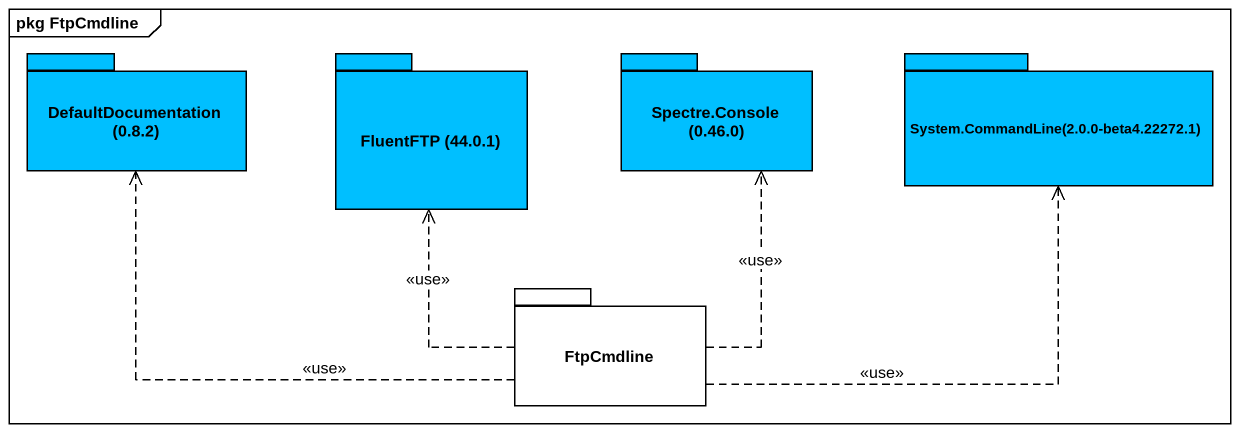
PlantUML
@startuml
mainframe pkg FtpCmdline
package "DefaultDocumentation (0.8.2)" as DefaultDocumentation_0_8_2 #00BFFF {
}
package "FluentFTP (44.0.1)" as FluentFTP_44_0_1 #00BFFF {
}
package "Spectre.Console (0.46.0)" as Spectre_Console_0_46_0 #00BFFF {
}
package "System.CommandLine(2.0.0-beta4.22272.1)" as System_CommandLine_2_0_0 #00BFFF {
}
package FtpCmdline {
}
FtpCmdline .left.> DefaultDocumentation_0_8_2 : <<use>>
FtpCmdline .up.> FluentFTP_44_0_1 : <<use>>
FtpCmdline .up.> Spectre_Console_0_46_0 : <<use>>
FtpCmdline .right.> System_CommandLine_2_0_0 : <<use>>
@enduml
